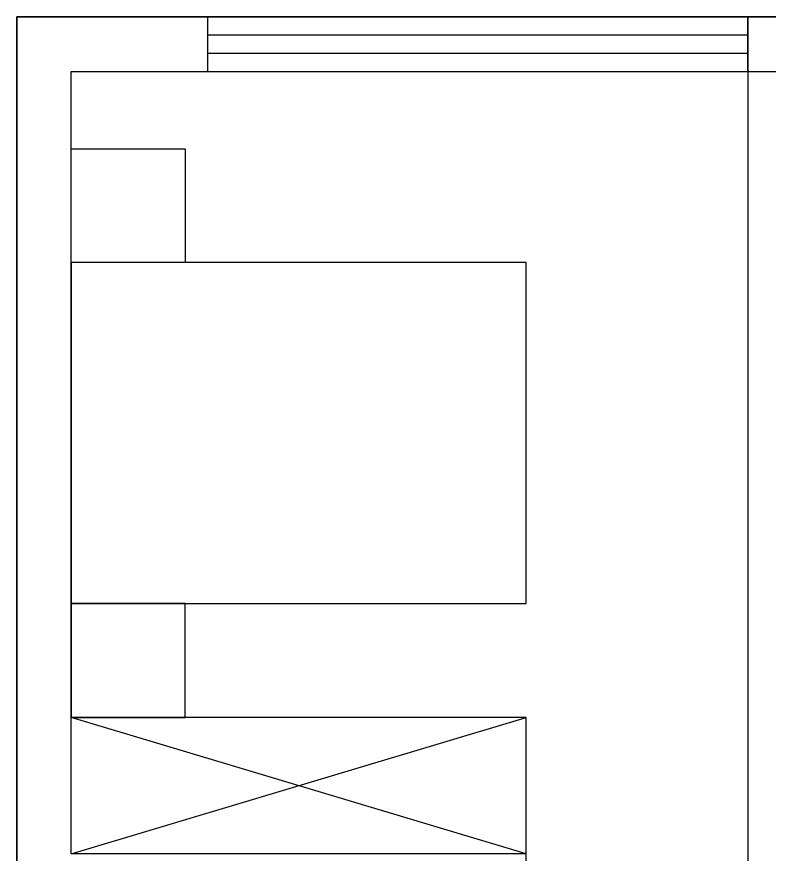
# Model space of a CAD drawing. Header units: millimetres. Extents: x -33522418 to 16198808, y -126322335 to -58690945.
# Drawn here: x -15926783 to -15923474, y -63955842 to -63952161 of the extents above; entities that cross this region are included whole.
import ezdxf

# ---------------------------------------------------------------- set-up
doc = ezdxf.new("R2010")
doc.units = ezdxf.units.MM
doc.header["$LTSCALE"] = 10

msp = doc.modelspace()

# ---------------------------------------------------------------- linework, layer by layer
for p, q in [((-15926783, -63957635.6), (-15926783, -63952160.6)), ((-15926783, -63952160.6), (-15925943, -63952160.6)), ((-15925943, -63952400.6), (-15925943, -63952160.6)), ((-15923568, -63952400.6), (-15923568, -63952160.6)), ((-15923568, -63952160.6), (-15914158, -63952160.6)), ((-15926543, -63955840.6), (-15926543, -63952400.6)), ((-15926543, -63952400.6), (-15925943, -63952400.6)), ((-15923568, -63952400.6), (-15923568, -63956070.6)), ((-15924543, -63955240.6), (-15926543, -63955240.6)), ((-15924543, -63955840.6), (-15926543, -63955840.6)), ((-15924543, -63956014.4), (-15924543, -63955840.6))]:
    msp.add_line(p, q)
at = {"color": 3}
for p, q in [((-15925943, -63952160.6), (-15923568, -63952160.6)), ((-15925943, -63952240.6), (-15923568, -63952240.6)), ((-15925943, -63952320.6), (-15923568, -63952320.6)), ((-15925943, -63952400.6), (-15923568, -63952400.6)), ((-15926543, -63955840.6), (-15924543, -63955240.6)), ((-15924543, -63955840.6), (-15926543, -63955240.6)), ((-15924543, -63955840.6), (-15924543, -63955240.6))]:
    msp.add_line(p, q, dxfattribs=at)
msp.add_lwpolyline([(-15926783, -63952160.6), (-15926783, -63957635.6), (-15924938, -63957635.6), (-15924938, -63959845.6), (-15923203, -63959845.6), (-15923203, -63962425.6), (-15909793, -63962425.6), (-15909793, -63954145.6), (-15914158, -63954145.6), (-15914158, -63952160.6), (-15926783, -63952160.6)], dxfattribs=at)
for points in [[(-15923568, -63952400.6), (-15923168.8, -63952400.6), (-15923168.8, -63952160.6), (-15923568, -63952160.6)], [(-15926543, -63952740.6), (-15926043, -63952740.6), (-15926043, -63953240.6), (-15926543, -63953240.6)], [(-15926543, -63953240.6), (-15926543, -63954740.6), (-15924543, -63954740.6), (-15924543, -63953240.6)], [(-15926543, -63955240.6), (-15926043, -63955240.6), (-15926043, -63954740.6), (-15926543, -63954740.6)]]:
    msp.add_lwpolyline(points, close=True, dxfattribs=at)

doc.saveas('drawing.dxf')
